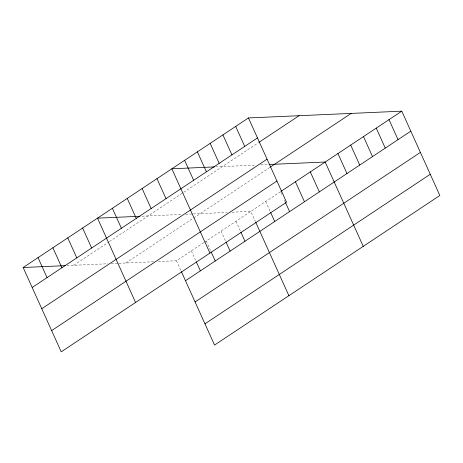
<?xml version="1.0" encoding="UTF-8"?>
<svg xmlns="http://www.w3.org/2000/svg" width="463" height="463" viewBox="0 0 463 463"><rect width="100%" height="100%" fill="white"/><g stroke="black" fill="none" stroke-linecap="round" stroke-linejoin="round"><path stroke-width="0.35" stroke-dasharray="2.31 1.74" d="M73.744 265.276L108.84 241.981M109.436 241.588L258.429 142.673M125.878 262.978L193.088 218.357M193.684 217.963L269.819 167.421M158.259 261.549L176.472 260.744L203.836 242.577M204.432 242.184L280.566 191.641M215.7 166.859L255.813 165.088M260.675 164.874L268.326 164.539M142.025 216.186L182.156 214.415M185.634 214.265L192.585 213.958M193.279 213.923L227.211 212.43M231.934 212.222L250.824 211.383L255.483 221.702M67.002 265.577L107.804 263.771M111.282 263.621L118.233 263.314M118.927 263.285L153.537 261.757M280.856 192.29L282.314 195.513M284.351 200.022L285.225 201.961M265.693 201.515L270.351 211.828M235.956 221.256L240.615 231.575M221.082 231.13L225.741 241.443M206.214 240.997L210.873 251.316M191.346 250.871L196.005 261.19M176.472 260.744L181.131 271.058"/><path stroke-width="0.69" d="M248.457 117.943L286.528 202.256L61.22 351.828L23.15 267.51L248.457 117.943L401.78 111.172L439.85 195.49L214.543 345.057L181.421 271.706M32.173 287.5L257.48 137.928M259.008 142.291L299.052 115.709M41.763 308.728L267.064 159.156M270.415 167.027L351.185 113.406M51.636 330.599L276.943 181.027M281.163 191.248L401.78 111.172M185.501 280.728L410.803 131.162M195.085 301.957L420.392 152.391M204.959 323.834L430.266 174.262M214.352 166.917L171.854 168.792L209.924 253.111M269.02 164.504L325.176 162.027L363.247 246.345M140 216.279L97.502 218.154L135.572 302.466M23.15 267.51L65.653 265.635M389.013 119.651L398.035 139.641M376.245 128.124L385.268 148.114M363.478 136.602L372.501 156.587M350.711 145.075L359.734 165.065M337.944 153.554L346.966 173.538M310.308 171.9L319.331 191.885M295.435 181.774L304.463 201.758M285.515 202.603L289.589 211.632M235.69 126.416L244.713 146.406M270.647 212.476L274.721 221.499M222.923 134.889L231.946 154.879M255.773 222.344L288.895 295.701M210.156 143.368L219.178 163.358M240.905 232.218L244.979 241.246M197.388 151.841L206.411 171.831M226.037 242.091L230.111 251.114M184.621 160.32L193.644 180.304M211.163 251.959L215.237 260.987M196.295 261.832L200.369 270.861M156.98 178.666L166.009 198.656M142.112 188.539L151.135 208.524M127.244 198.407L136.267 218.397M112.37 208.281L121.399 228.271M82.628 228.022L91.657 248.012M67.76 237.895L76.783 257.885M52.892 247.769L61.915 267.753M38.018 257.636L47.047 277.626"/></g></svg>
